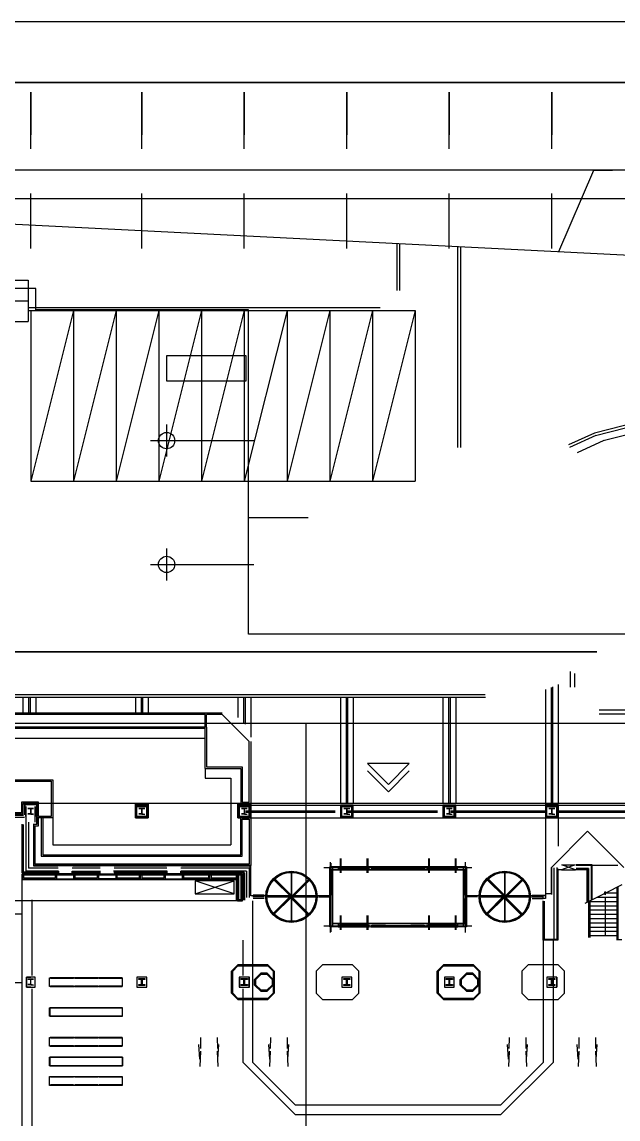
# Model space of a CAD drawing. Header units: millimetres. Extents: x -159023 to 210250, y 0 to 148500.
# Drawn here: x 96931 to 138800, y 71373 to 148500 of the extents above; entities that cross this region are included whole.
import ezdxf

# ---------------------------------------------------------------- set-up
doc = ezdxf.new("R2010")
doc.units = ezdxf.units.MM
doc.layers.add('CONTROL_SIMPLIFIED', color=7, linetype='Continuous')

msp = doc.modelspace()

# ---------------------------------------------------------------- linework, layer by layer
at = {"layer": 'CONTROL_SIMPLIFIED'}
for p, q in [((180725, 138073, 0), (20375, 138073, 0)), ((134648, 132360, 0), (137100, 138080, 0)), ((137100, 138080, 0), (138412, 138080, 0)), ((97925, 136073, 0), (89375, 136073, 0)), ((105725, 136073, 0), (97175, 136073, 0)), ((97550, 132573, 0), (97550, 136448, 0)), ((97550, 132573, 0), (97550, 136448, 0)), ((112925, 136073, 0), (104975, 136073, 0)), ((105350, 132573, 0), (105350, 136448, 0)), ((105350, 132573, 0), (105350, 136448, 0)), ((120125, 136073, 0), (112175, 136073, 0)), ((112550, 132573, 0), (112550, 136448, 0)), ((112550, 132573, 0), (112550, 136448, 0)), ((127325, 136073, 0), (119375, 136073, 0)), ((119750, 132573, 0), (119750, 136448, 0)), ((119750, 132573, 0), (119750, 136448, 0)), ((134525, 136073, 0), (126575, 136073, 0)), ((126950, 132573, 0), (126950, 136448, 0)), ((126950, 132573, 0), (126950, 136448, 0)), ((141725, 136073, 0), (133775, 136073, 0)), ((134150, 132573, 0), (134150, 136448, 0)), ((134150, 132573, 0), (134150, 136448, 0)), ((123283, 129625, 0), (123283, 132933, 0)), ((123483, 129625, 0), (123483, 132923, 0)), ((127548, 128225, 0), (127548, 132718, 0)), ((127748, 128225, 0), (127748, 132708, 0)), ((71523, 130348, 0), (97373, 130348, 0)), ((97373, 130348, 0), (97373, 127448, 0)), ((71523, 128898, 0), (97373, 128898, 0)), ((97373, 128425, 0), (120134, 128425, 0)), ((97373, 128425, 0), (122083, 128425, 0)), ((97373, 128225, 0), (122083, 128225, 0)), ((97548, 128225, 0), (97548, 116225, 0)), ((97548, 128225, 0), (100548, 128225, 0)), ((100548, 128225, 0), (97548, 116225, 0)), ((100548, 128225, 0), (100548, 116225, 0)), ((100548, 128225, 0), (103548, 128225, 0)), ((103548, 128225, 0), (100548, 116225, 0)), ((100548, 128225, 0), (100548, 116225, 0)), ((103548, 128225, 0), (103548, 116225, 0)), ((103548, 128225, 0), (106548, 128225, 0)), ((106548, 128225, 0), (103548, 116225, 0)), ((103548, 128225, 0), (103548, 116225, 0)), ((106548, 128225, 0), (106548, 116225, 0)), ((106548, 128225, 0), (106548, 116225, 0)), ((106548, 128225, 0), (109548, 128225, 0)), ((109548, 128225, 0), (106548, 116225, 0)), ((109548, 128225, 0), (109548, 116225, 0)), ((109548, 128225, 0), (112548, 128225, 0)), ((112548, 128225, 0), (109548, 116225, 0)), ((109548, 128225, 0), (109548, 116225, 0)), ((112548, 128225, 0), (112548, 116225, 0)), ((112548, 128225, 0), (115548, 128225, 0)), ((115548, 128225, 0), (112548, 116225, 0)), ((112548, 128225, 0), (112548, 116225, 0)), ((115548, 128225, 0), (115548, 116225, 0)), ((115548, 128225, 0), (115548, 116225, 0)), ((115548, 128225, 0), (118548, 128225, 0)), ((118548, 128225, 0), (115548, 116225, 0)), ((118548, 128225, 0), (118548, 116225, 0)), ((118548, 128225, 0), (121548, 128225, 0)), ((121548, 128225, 0), (118548, 116225, 0)), ((118548, 128225, 0), (118548, 116225, 0)), ((121548, 128225, 0), (121548, 116225, 0)), ((121548, 128225, 0), (121548, 116225, 0)), ((121548, 128225, 0), (124548, 128225, 0)), ((124548, 128225, 0), (121548, 116225, 0)), ((124548, 128225, 0), (124548, 116225, 0)), ((127548, 118576, 0), (127548, 128225, 0)), ((127748, 118576, 0), (127748, 128425, 0)), ((71523, 127448, 0), (97373, 127448, 0)), ((107093, 120191, 0), (107093, 117939, 0)), ((105967, 119065, 0), (113213, 119065, 0)), ((97548, 116225, 0), (100548, 116225, 0)), ((100548, 116225, 0), (103548, 116225, 0)), ((103548, 116225, 0), (106548, 116225, 0)), ((106548, 116225, 0), (109548, 116225, 0)), ((109548, 116225, 0), (112548, 116225, 0)), ((112548, 116225, 0), (115548, 116225, 0)), ((115548, 116225, 0), (118548, 116225, 0)), ((118548, 116225, 0), (121548, 116225, 0)), ((121548, 116225, 0), (124548, 116225, 0)), ((112859, 113670, 0), (117030, 113670, 0)), ((107093, 111488, 0), (107093, 109236, 0)), ((105967, 110362, 0), (113213, 110362, 0)), ((75080, 104225, 0), (137307, 104225, 0)), ((137307, 104225, 0), (75080, 104225, 0)), ((135463, 101728, 0), (135463, 102826, 0)), ((135763, 101728, 0), (135763, 102702, 0)), ((134600, 101916, 0), (134600, 93548, 0)), ((81460, 101225, 0), (129466, 101225, 0)), ((133700, 101566, 0), (133700, 93548, 0)), ((134100, 101710, 0), (134100, 93548, 0)), ((134200, 101749, 0), (134200, 93548, 0)), ((81439, 101026, 0), (129487, 101026, 0)), ((97000, 101026, 0), (97000, 99924, 0)), ((97400, 101026, 0), (97400, 99924, 0)), ((97500, 101026, 0), (97500, 99924, 0)), ((97900, 101026, 0), (97900, 99924, 0)), ((104900, 101026, 0), (104900, 99924, 0)), ((105300, 101026, 0), (105300, 99924, 0)), ((105400, 101026, 0), (105400, 99924, 0)), ((105800, 101026, 0), (105800, 99924, 0)), ((112100, 101026, 0), (112100, 99595, 0)), ((112500, 101026, 0), (112500, 99247, 0)), ((112600, 101026, 0), (112600, 99124, 0)), ((113000, 101026, 0), (113000, 98226, 0)), ((119300, 101026, 0), (119300, 93548, 0)), ((119700, 101026, 0), (119700, 93548, 0)), ((119800, 101026, 0), (119800, 93548, 0)), ((120200, 101026, 0), (120200, 93548, 0)), ((126500, 101026, 0), (126500, 93548, 0)), ((126900, 101026, 0), (126900, 93548, 0)), ((127000, 101026, 0), (127000, 93548, 0)), ((127400, 101026, 0), (127400, 93548, 0)), ((79840, 99924, 0), (109800, 99924, 0)), ((109800, 99924, 0), (111000, 99924, 0)), ((109800, 96026, 0), (109800, 99924, 0)), ((143303, 100128, 0), (137463, 100128, 0)), ((143603, 99828, 0), (137463, 99828, 0)), ((113000, 97924, 0), (113000, 89198, 0)), ((124137, 96367, 0), (121196, 96367, 0)), ((122667, 94896, 0), (121196, 96367, 0)), ((122667, 94373, 0), (121196, 95844, 0)), ((124137, 96367, 0), (122667, 94896, 0)), ((124137, 95844, 0), (122667, 94373, 0)), ((97000, 92828, 0), (97000, 93548, 0)), ((98000, 93548, 0), (97000, 93548, 0)), ((97970, 93518, 0), (97030, 93518, 0)), ((98000, 93500, 0), (97100, 93500, 0)), ((97100, 93500, 0), (97100, 92750, 0)), ((97130, 93470, 0), (97130, 92750, 0)), ((97970, 93470, 0), (97130, 93470, 0)), ((97200, 93350, 0), (97200, 88800, 0)), ((97200, 92648, 0), (97200, 93348, 0)), ((163923, 93548, 0), (97623, 93548, 0)), ((97850, 92250, 0), (97850, 93350, 0)), ((97900, 92648, 0), (97900, 93348, 0)), ((97970, 92578, 0), (97970, 93518, 0)), ((97970, 92130, 0), (97970, 93470, 0)), ((98000, 92548, 0), (98000, 93548, 0)), ((98000, 92100, 0), (98000, 93500, 0)), ((105000, 93350, 0), (105700, 93350, 0)), ((105000, 92650, 0), (105000, 93350, 0)), ((105000, 92648, 0), (105000, 93348, 0)), ((105700, 92650, 0), (105700, 93350, 0)), ((105700, 92648, 0), (105700, 93348, 0)), ((112200, 93350, 0), (112900, 93350, 0)), ((112200, 92650, 0), (112200, 93350, 0)), ((112200, 92648, 0), (112200, 93348, 0)), ((112623, 93448, 0), (133700, 93448, 0)), ((112900, 92650, 0), (112900, 93350, 0)), ((112900, 92648, 0), (112900, 93348, 0)), ((119400, 93350, 0), (120100, 93350, 0)), ((119400, 92650, 0), (119400, 93350, 0)), ((119400, 92648, 0), (119400, 93348, 0)), ((120100, 92650, 0), (120100, 93350, 0)), ((120100, 92648, 0), (120100, 93348, 0)), ((126600, 93350, 0), (127300, 93350, 0)), ((126600, 92650, 0), (126600, 93350, 0)), ((126600, 92648, 0), (126600, 93348, 0)), ((127300, 92650, 0), (127300, 93350, 0)), ((127300, 92648, 0), (127300, 93348, 0)), ((133800, 93350, 0), (134500, 93350, 0)), ((133800, 92650, 0), (133800, 93350, 0)), ((133800, 93350, 0), (134500, 93350, 0)), ((133800, 92650, 0), (133800, 93350, 0)), ((133800, 92648, 0), (133800, 93348, 0)), ((134500, 92650, 0), (134500, 93350, 0)), ((134500, 92650, 0), (134500, 93350, 0)), ((134500, 92648, 0), (134500, 93348, 0)), ((134600, 93450, 0), (134600, 90567, 0)), ((134600, 93448, 0), (140900, 93448, 0)), ((93000, 92750, 0), (97040, 92750, 0)), ((93000, 92726, 0), (97040, 92726, 0)), ((93000, 92600, 0), (97099, 92600, 0)), ((105700, 92650, 0), (105000, 92650, 0)), ((112900, 92650, 0), (112200, 92650, 0)), ((112623, 93048, 0), (118923, 93048, 0)), ((112623, 92948, 0), (118923, 92948, 0)), ((120100, 92650, 0), (119400, 92650, 0)), ((119823, 93048, 0), (126123, 93048, 0)), ((119823, 92948, 0), (126123, 92948, 0)), ((127300, 92650, 0), (126600, 92650, 0)), ((127023, 93048, 0), (133700, 93048, 0)), ((127023, 92948, 0), (133700, 92948, 0)), ((134500, 92650, 0), (133800, 92650, 0)), ((134500, 92650, 0), (133800, 92650, 0)), ((134600, 93048, 0), (140900, 93048, 0)), ((134600, 92948, 0), (140900, 92948, 0)), ((96950, 88680, 0), (96950, 92095, 0)), ((97400, 92250, 0), (97400, 89000, 0)), ((97740, 92130, 0), (97740, 89170, 0)), ((97770, 92100, 0), (97770, 89200, 0)), ((112623, 92548, 0), (140523, 92548, 0)), ((133700, 92548, 0), (133700, 87198, 0)), ((134600, 92548, 0), (134600, 90564, 0)), ((119286, 89682, 0), (119288, 88681, 0)), ((119303, 89615, 0), (119303, 88746, 0)), ((119308, 88748, 0), (119308, 89614, 0)), ((119312, 88748, 0), (119312, 89614, 0)), ((119317, 88748, 0), (119317, 89614, 0)), ((119321, 89615, 0), (119321, 88746, 0)), ((119338, 89681, 0), (119338, 88681, 0)), ((119339, 89682, 0), (119339, 88680, 0)), ((121162, 89681, 0), (121161, 88680, 0)), ((121179, 89615, 0), (121179, 88746, 0)), ((121183, 88748, 0), (121183, 89614, 0)), ((121187, 88748, 0), (121187, 89614, 0)), ((121188, 88748, 0), (121188, 89614, 0)), ((121192, 88748, 0), (121192, 89614, 0)), ((121195, 89615, 0), (121195, 88746, 0)), ((121214, 89682, 0), (121214, 88680, 0)), ((125486, 89682, 0), (125486, 88680, 0)), ((125505, 89615, 0), (125505, 88746, 0)), ((125508, 88748, 0), (125508, 89614, 0)), ((125512, 88748, 0), (125512, 89614, 0)), ((125517, 88748, 0), (125517, 89614, 0)), ((125521, 89615, 0), (125521, 88746, 0)), ((125539, 89682, 0), (125539, 88680, 0)), ((127361, 89682, 0), (127361, 88680, 0)), ((127362, 89681, 0), (127362, 88681, 0)), ((127379, 89615, 0), (127379, 88746, 0)), ((127383, 88748, 0), (127383, 89614, 0)), ((127388, 88748, 0), (127388, 89614, 0)), ((127392, 88748, 0), (127392, 89614, 0)), ((127397, 89615, 0), (127397, 88746, 0)), ((127412, 89681, 0), (127414, 88680, 0)), ((99498, 88801, 0), (97200, 88800, 0)), ((99484, 89000, 0), (97400, 89000, 0)), ((97740, 89170, 0), (99454, 89170, 0)), ((97770, 89200, 0), (113000, 89200, 0)), ((102433, 89000, 0), (100467, 89000, 0)), ((100497, 89170, 0), (102433, 89170, 0)), ((107127, 88801, 0), (103371, 88800, 0)), ((103416, 89170, 0), (107083, 89170, 0)), ((107113, 89000, 0), (103416, 89000, 0)), ((112700, 88800, 0), (108082, 88801, 0)), ((112900, 89000, 0), (108096, 89000, 0)), ((108126, 89170, 0), (112970, 89170, 0)), ((112491, 88746, 0), (112491, 86756, 0)), ((112700, 88800, 0), (112700, 86940, 0)), ((112900, 89000, 0), (112900, 86940, 0)), ((112970, 87060, 0), (112970, 89170, 0)), ((113000, 87060, 0), (113000, 89200, 0)), ((115858, 85229, 0), (115858, 88767, 0)), ((118139, 89050, 0), (128532, 89050, 0)), ((128155, 88888, 0), (118545, 88888, 0)), ((118610, 84497, 0), (118610, 89421, 0)), ((118644, 88894, 0), (118644, 87120, 0)), ((118650, 84545, 0), (118650, 89369, 0)), ((118656, 88894, 0), (118656, 87120, 0)), ((118755, 89108, 0), (118755, 84888, 0)), ((119155, 89108, 0), (121345, 89108, 0)), ((119155, 88955, 0), (121345, 88955, 0)), ((120244, 89002, 0), (119242, 89002, 0)), ((120244, 89055, 0), (119243, 89054, 0)), ((120242, 89004, 0), (119243, 89004, 0)), ((120177, 89037, 0), (119308, 89037, 0)), ((120177, 89021, 0), (119308, 89021, 0)), ((120176, 89033, 0), (119309, 89033, 0)), ((120176, 89028, 0), (119309, 89028, 0)), ((120176, 89024, 0), (119309, 89024, 0)), ((121259, 89055, 0), (120257, 89055, 0)), ((121259, 89002, 0), (120257, 89002, 0)), ((121257, 89004, 0), (120258, 89004, 0)), ((121192, 89037, 0), (120323, 89038, 0)), ((121192, 89021, 0), (120323, 89021, 0)), ((121191, 89033, 0), (120324, 89033, 0)), ((121191, 89028, 0), (120324, 89028, 0)), ((121191, 89024, 0), (120324, 89024, 0)), ((121453, 89091, 0), (122416, 89091, 0)), ((121453, 89087, 0), (122416, 89087, 0)), ((121453, 89083, 0), (122416, 89083, 0)), ((121455, 89107, 0), (125245, 89107, 0)), ((121455, 89067, 0), (125245, 89067, 0)), ((121455, 89015, 0), (125245, 89015, 0)), ((121455, 88889, 0), (125245, 88889, 0)), ((123348, 89021, 0), (122410, 89021, 0)), ((123348, 89061, 0), (122411, 89061, 0)), ((124245, 89087, 0), (122455, 89087, 0)), ((122455, 89034, 0), (123303, 89034, 0)), ((122459, 89045, 0), (123300, 89045, 0)), ((122459, 89041, 0), (123300, 89041, 0)), ((122459, 89037, 0), (123300, 89037, 0)), ((123352, 89061, 0), (124273, 89061, 0)), ((124290, 89021, 0), (123352, 89021, 0)), ((124245, 89034, 0), (123397, 89034, 0)), ((124242, 89045, 0), (123401, 89045, 0)), ((124242, 89041, 0), (123401, 89041, 0)), ((124242, 89037, 0), (123401, 89037, 0)), ((125248, 89091, 0), (124284, 89091, 0)), ((125248, 89087, 0), (124284, 89087, 0)), ((125248, 89083, 0), (124284, 89083, 0)), ((125355, 89108, 0), (127545, 89108, 0)), ((125355, 88955, 0), (127545, 88955, 0)), ((126444, 89055, 0), (125442, 89055, 0)), ((126444, 89002, 0), (125442, 89002, 0)), ((126442, 89004, 0), (125443, 89004, 0)), ((126377, 89037, 0), (125508, 89037, 0)), ((126377, 89021, 0), (125508, 89021, 0)), ((126376, 89033, 0), (125509, 89033, 0)), ((126376, 89028, 0), (125509, 89028, 0)), ((126376, 89024, 0), (125509, 89024, 0)), ((127459, 89055, 0), (126457, 89055, 0)), ((127459, 89002, 0), (126457, 89002, 0)), ((127457, 89004, 0), (126458, 89004, 0)), ((127392, 89037, 0), (126523, 89038, 0)), ((127392, 89021, 0), (126523, 89021, 0)), ((127391, 89033, 0), (126524, 89033, 0)), ((127391, 89029, 0), (126524, 89029, 0)), ((127391, 89024, 0), (126524, 89024, 0)), ((128044, 88894, 0), (128044, 87112, 0)), ((128056, 88894, 0), (128056, 87112, 0)), ((128090, 84497, 0), (128090, 89421, 0)), ((128155, 89108, 0), (128155, 84888, 0)), ((130841, 85229, 0), (130841, 88767, 0)), ((134100, 89050, 0), (134100, 87200, 0)), ((134130, 89050, 0), (134130, 87170, 0)), ((134300, 89045, 0), (134300, 84050, 0)), ((134300, 89045, 0), (134300, 87400, 0)), ((134500, 89050, 0), (134500, 84050, 0)), ((134500, 89045, 0), (134500, 84050, 0)), ((136975, 89245, 0), (135850, 89245, 0)), ((138795, 89195, 0), (135850, 89195, 0)), ((136725, 88995, 0), (135850, 88995, 0)), ((136725, 88995, 0), (136725, 84250, 0)), ((136925, 86759, 0), (136925, 89195, 0)), ((136975, 86784, 0), (136975, 89245, 0)), ((96950, 88650, 0), (99346, 88650, 0)), ((100576, 88650, 0), (102294, 88650, 0)), ((103524, 88650, 0), (106974, 88650, 0)), ((108204, 88650, 0), (112390, 88650, 0)), ((111838, 87217, 0), (109100, 88129, 0)), ((109100, 87217, 0), (111838, 88129, 0)), ((112460, 88610, 0), (112460, 86755, 0)), ((114560, 88296, 0), (117157, 85700, 0)), ((115810, 87023, 0), (114656, 88177, 0)), ((114679, 88200, 0), (115833, 87047, 0)), ((115843, 87005, 0), (114681, 88167, 0)), ((115851, 87013, 0), (114689, 88176, 0)), ((115845, 87119, 0), (114722, 88243, 0)), ((117157, 88296, 0), (114772, 85912, 0)), ((114907, 86057, 0), (117028, 88176, 0)), ((116793, 86057, 0), (114908, 87943, 0)), ((115874, 87005, 0), (117036, 88167, 0)), ((115884, 87047, 0), (117038, 88200, 0)), ((117061, 88177, 0), (115907, 87023, 0)), ((115980, 87011, 0), (117103, 88135, 0)), ((129542, 88296, 0), (132139, 85700, 0)), ((130792, 87023, 0), (129638, 88177, 0)), ((129662, 88200, 0), (130815, 87047, 0)), ((130825, 87005, 0), (129663, 88167, 0)), ((130834, 87013, 0), (129671, 88176, 0)), ((130828, 87119, 0), (129704, 88243, 0)), ((132139, 88296, 0), (129755, 85912, 0)), ((131793, 86057, 0), (129907, 87943, 0)), ((129907, 86057, 0), (131792, 87943, 0)), ((130848, 87013, 0), (132010, 88176, 0)), ((130856, 87005, 0), (132018, 88167, 0)), ((130866, 87047, 0), (132020, 88200, 0)), ((132043, 88177, 0), (130889, 87023, 0)), ((130962, 87011, 0), (132086, 88135, 0)), ((115850, 87501, 0), (115850, 86499, 0)), ((130850, 87501, 0), (130850, 86499, 0)), ((134300, 87400, 0), (134300, 84050, 0)), ((138800, 87250, 0), (137935, 87250, 0)), ((138730, 83950, 0), (138730, 87678, 0)), ((113952, 87004, 0), (113156, 87004, 0)), ((113952, 86992, 0), (113156, 86992, 0)), ((113940, 87118, 0), (113170, 87118, 0)), ((113940, 86878, 0), (113170, 86878, 0)), ((114043, 86998, 0), (117675, 86998, 0)), ((115737, 86985, 0), (114614, 85861, 0)), ((114656, 85819, 0), (115810, 86973, 0)), ((115833, 86949, 0), (114679, 85795, 0)), ((115843, 86991, 0), (114681, 85829, 0)), ((115851, 86982, 0), (114689, 85820, 0)), ((115866, 86982, 0), (117028, 85820, 0)), ((115872, 86877, 0), (116995, 85753, 0)), ((115874, 86991, 0), (117036, 85829, 0)), ((117038, 85795, 0), (115884, 86949, 0)), ((115907, 86973, 0), (117061, 85819, 0)), ((117765, 87004, 0), (118559, 87004, 0)), ((117765, 86992, 0), (118559, 86992, 0)), ((118644, 85111, 0), (118644, 86884, 0)), ((118656, 85111, 0), (118656, 86884, 0)), ((128044, 85102, 0), (128044, 86884, 0)), ((128056, 85102, 0), (128056, 86884, 0)), ((128935, 87004, 0), (128141, 87004, 0)), ((128935, 86992, 0), (128141, 86992, 0)), ((129025, 86998, 0), (132657, 86998, 0)), ((130719, 86985, 0), (129596, 85861, 0)), ((129638, 85819, 0), (130792, 86973, 0)), ((130815, 86949, 0), (129662, 85795, 0)), ((130825, 86991, 0), (129663, 85829, 0)), ((130834, 86982, 0), (129671, 85820, 0)), ((130848, 86982, 0), (132010, 85820, 0)), ((130854, 86877, 0), (131977, 85753, 0)), ((130856, 86991, 0), (132018, 85829, 0)), ((132020, 85795, 0), (130866, 86949, 0)), ((130889, 86973, 0), (132043, 85819, 0)), ((132747, 87004, 0), (133543, 87004, 0)), ((132747, 86992, 0), (133543, 86992, 0)), ((132760, 86878, 0), (133530, 86878, 0)), ((132761, 87118, 0), (133530, 87118, 0)), ((133550, 83950, 0), (133550, 86695, 0)), ((136750, 84147, 0), (136750, 86670, 0)), ((136850, 84147, 0), (136850, 86721, 0)), ((138800, 86650, 0), (136850, 86650, 0)), ((138800, 86950, 0), (137300, 86950, 0)), ((137895, 86950, 0), (137895, 84250, 0)), ((119286, 85682, 0), (119286, 84680, 0)), ((119305, 85615, 0), (119305, 84746, 0)), ((119308, 84748, 0), (119308, 85614, 0)), ((119312, 84748, 0), (119312, 85614, 0)), ((119317, 84748, 0), (119317, 85614, 0)), ((119321, 85615, 0), (119321, 84746, 0)), ((119338, 85681, 0), (119338, 84681, 0)), ((119339, 85682, 0), (119339, 84680, 0)), ((121161, 85682, 0), (121161, 84680, 0)), ((121179, 85615, 0), (121179, 84746, 0)), ((121183, 84748, 0), (121183, 85614, 0)), ((121187, 84748, 0), (121187, 85614, 0)), ((121188, 84748, 0), (121188, 85614, 0)), ((121192, 84748, 0), (121192, 85614, 0)), ((121195, 85615, 0), (121195, 84746, 0)), ((121214, 85682, 0), (121214, 84680, 0)), ((125486, 85682, 0), (125486, 84680, 0)), ((125505, 85615, 0), (125505, 84746, 0)), ((125508, 84748, 0), (125508, 85614, 0)), ((125513, 84748, 0), (125513, 85614, 0)), ((125517, 84748, 0), (125517, 85614, 0)), ((125521, 85615, 0), (125521, 84746, 0)), ((125539, 85682, 0), (125539, 84680, 0)), ((127361, 85682, 0), (127361, 84680, 0)), ((127362, 85681, 0), (127362, 84681, 0)), ((127379, 85615, 0), (127379, 84746, 0)), ((127383, 84748, 0), (127383, 85614, 0)), ((127387, 84748, 0), (127387, 85614, 0)), ((127392, 84748, 0), (127392, 85614, 0)), ((127395, 85615, 0), (127395, 84746, 0)), ((127414, 85682, 0), (127414, 84680, 0)), ((138800, 86350, 0), (136850, 86350, 0)), ((138800, 86050, 0), (136850, 86050, 0)), ((138800, 85750, 0), (136850, 85750, 0)), ((118139, 84950, 0), (128532, 84950, 0)), ((119155, 85108, 0), (121345, 85108, 0)), ((119155, 84955, 0), (121345, 84955, 0)), ((120244, 85055, 0), (119242, 85055, 0)), ((120244, 85002, 0), (119242, 85002, 0)), ((120242, 85054, 0), (119243, 85054, 0)), ((120242, 85004, 0), (119243, 85004, 0)), ((120177, 85038, 0), (119308, 85037, 0)), ((120177, 85019, 0), (119308, 85021, 0)), ((120176, 85033, 0), (119309, 85033, 0)), ((120176, 85028, 0), (119309, 85028, 0)), ((120176, 85024, 0), (119309, 85024, 0)), ((121259, 85055, 0), (120257, 85055, 0)), ((121259, 85002, 0), (120257, 85002, 0)), ((121257, 85054, 0), (120258, 85054, 0)), ((121257, 85004, 0), (120258, 85004, 0)), ((121192, 85037, 0), (120323, 85037, 0)), ((121192, 85021, 0), (120323, 85019, 0)), ((121191, 85033, 0), (120324, 85033, 0)), ((121191, 85028, 0), (120324, 85028, 0)), ((121191, 85024, 0), (120324, 85024, 0)), ((125349, 85108, 0), (121410, 85108, 0)), ((121410, 84888, 0), (125349, 84888, 0)), ((121453, 84913, 0), (122416, 84913, 0)), ((121453, 84909, 0), (122416, 84909, 0)), ((121453, 84905, 0), (122416, 84905, 0)), ((121455, 84981, 0), (125245, 84981, 0)), ((121455, 84929, 0), (125245, 84929, 0)), ((122410, 84928, 0), (121455, 84928, 0)), ((122410, 84890, 0), (121455, 84890, 0)), ((122455, 84975, 0), (121517, 84975, 0)), ((121517, 84935, 0), (122455, 84935, 0)), ((121562, 84962, 0), (122410, 84962, 0)), ((121562, 84948, 0), (122410, 84948, 0)), ((121566, 84959, 0), (122407, 84959, 0)), ((121566, 84955, 0), (122407, 84955, 0)), ((124245, 84909, 0), (122455, 84909, 0)), ((125183, 84975, 0), (124245, 84975, 0)), ((124245, 84935, 0), (125183, 84935, 0)), ((125248, 84913, 0), (124284, 84913, 0)), ((125248, 84909, 0), (124284, 84909, 0)), ((125248, 84905, 0), (124284, 84905, 0)), ((125138, 84962, 0), (124290, 84962, 0)), ((125138, 84948, 0), (124290, 84948, 0)), ((124290, 84928, 0), (125245, 84928, 0)), ((124290, 84890, 0), (125245, 84890, 0)), ((125135, 84959, 0), (124294, 84959, 0)), ((125135, 84955, 0), (124294, 84955, 0)), ((125355, 85108, 0), (127545, 85108, 0)), ((125355, 84955, 0), (127545, 84955, 0)), ((126444, 85055, 0), (125442, 85055, 0)), ((126444, 85002, 0), (125442, 85002, 0)), ((126442, 85054, 0), (125443, 85054, 0)), ((126442, 85004, 0), (125443, 85004, 0)), ((126377, 85037, 0), (125508, 85037, 0)), ((126377, 85021, 0), (125508, 85021, 0)), ((126376, 85033, 0), (125509, 85033, 0)), ((126376, 85029, 0), (125509, 85029, 0)), ((126376, 85024, 0), (125509, 85024, 0)), ((127459, 85055, 0), (126457, 85055, 0)), ((127459, 85002, 0), (126457, 85002, 0)), ((127457, 85054, 0), (126458, 85054, 0)), ((127457, 85004, 0), (126458, 85004, 0)), ((127392, 85038, 0), (126523, 85037, 0)), ((127392, 85019, 0), (126523, 85019, 0)), ((127391, 85033, 0), (126524, 85033, 0)), ((127391, 85029, 0), (126524, 85029, 0)), ((127391, 85024, 0), (126524, 85024, 0)), ((138800, 85450, 0), (136850, 85450, 0)), ((138800, 85150, 0), (136850, 85150, 0)), ((138800, 84850, 0), (136850, 84850, 0)), ((138800, 84550, 0), (136850, 84550, 0)), ((138800, 84250, 0), (136850, 84250, 0)), ((100580, 81300, 0), (98920, 81300, 0)), ((100560, 81280, 0), (98940, 81280, 0)), ((98940, 81280, 0), (100560, 81280, 0)), ((102280, 81300, 0), (100620, 81300, 0)), ((102260, 81280, 0), (100640, 81280, 0)), ((100640, 81280, 0), (102260, 81280, 0)), ((103980, 81300, 0), (102320, 81300, 0)), ((103960, 81280, 0), (102340, 81280, 0)), ((102340, 81280, 0), (103960, 81280, 0)), ((134500, 81350, 0), (133800, 81350, 0)), ((133800, 81350, 0), (133800, 80650, 0)), ((134500, 81350, 0), (134500, 80650, 0)), ((98920, 80700, 0), (100580, 80700, 0)), ((98940, 80720, 0), (100560, 80720, 0)), ((100560, 80720, 0), (98940, 80720, 0)), ((100620, 80700, 0), (102280, 80700, 0)), ((100640, 80720, 0), (102260, 80720, 0)), ((102260, 80720, 0), (100640, 80720, 0)), ((102320, 80700, 0), (103980, 80700, 0)), ((102340, 80720, 0), (103960, 80720, 0)), ((103960, 80720, 0), (102340, 80720, 0)), ((133800, 80650, 0), (134500, 80650, 0)), ((98875, 79200, 0), (104000, 79200, 0)), ((100580, 77100, 0), (98920, 77100, 0)), ((98920, 76500, 0), (100580, 76500, 0)), ((100560, 77080, 0), (98940, 77080, 0)), ((98940, 77080, 0), (100560, 77080, 0)), ((98940, 76520, 0), (100560, 76520, 0)), ((100560, 76520, 0), (98940, 76520, 0)), ((102280, 77100, 0), (100620, 77100, 0)), ((100620, 76500, 0), (102280, 76500, 0)), ((102260, 77080, 0), (100640, 77080, 0)), ((100640, 77080, 0), (102260, 77080, 0)), ((100640, 76520, 0), (102260, 76520, 0)), ((102260, 76520, 0), (100640, 76520, 0)), ((103980, 77100, 0), (102320, 77100, 0)), ((102320, 76500, 0), (103980, 76500, 0)), ((103960, 77080, 0), (102340, 77080, 0)), ((102340, 77080, 0), (103960, 77080, 0)), ((102340, 76520, 0), (103960, 76520, 0)), ((103960, 76520, 0), (102340, 76520, 0)), ((109432, 75589, 0), (109362, 76617, 0)), ((109479, 77098, 0), (109470, 76332, 0)), ((110649, 77098, 0), (110657, 76332, 0)), ((110695, 75589, 0), (110766, 76617, 0)), ((114332, 75589, 0), (114262, 76617, 0)), ((114379, 77098, 0), (114370, 76332, 0)), ((115549, 77098, 0), (115557, 76332, 0)), ((115595, 75589, 0), (115666, 76617, 0)), ((131100, 75589, 0), (131030, 76617, 0)), ((131147, 77098, 0), (131138, 76332, 0)), ((132317, 77098, 0), (132325, 76332, 0)), ((132363, 75589, 0), (132433, 76617, 0)), ((136001, 75589, 0), (135931, 76617, 0)), ((136048, 77098, 0), (136039, 76332, 0)), ((137218, 77098, 0), (137226, 76332, 0)), ((137264, 75589, 0), (137335, 76617, 0)), ((109474, 76145, 0), (109427, 75072, 0)), ((110653, 76145, 0), (110700, 75072, 0)), ((114374, 76145, 0), (114327, 75072, 0)), ((115553, 76145, 0), (115600, 75072, 0)), ((131142, 76145, 0), (131095, 75072, 0)), ((132321, 76145, 0), (132368, 75072, 0)), ((136044, 76145, 0), (135997, 75072, 0)), ((137222, 76145, 0), (137269, 75072, 0)), ((100580, 74350, 0), (98920, 74350, 0)), ((100560, 74330, 0), (98940, 74330, 0)), ((98940, 74330, 0), (100560, 74330, 0)), ((102280, 74350, 0), (100620, 74350, 0)), ((102260, 74330, 0), (100640, 74330, 0)), ((100640, 74330, 0), (102260, 74330, 0)), ((103980, 74350, 0), (102320, 74350, 0)), ((103960, 74330, 0), (102340, 74330, 0)), ((102340, 74330, 0), (103960, 74330, 0)), ((98920, 73750, 0), (100580, 73750, 0)), ((98940, 73770, 0), (100560, 73770, 0)), ((100560, 73770, 0), (98940, 73770, 0)), ((100620, 73750, 0), (102280, 73750, 0)), ((100640, 73770, 0), (102260, 73770, 0)), ((102260, 73770, 0), (100640, 73770, 0)), ((102320, 73750, 0), (103980, 73750, 0)), ((102340, 73770, 0), (103960, 73770, 0)), ((103960, 73770, 0), (102340, 73770, 0))]:
    msp.add_line(p, q, dxfattribs=at)
for points in [[(0, 0), (210250, 0), (210250, 148500), (0, 148500)], [(7750, 144250), (177709, 144250), (177709, 4250), (7750, 4250)], [(7750, 4250), (182750, 4250), (182750, 144250), (7750, 144250)], [(107078, 123270), (112684, 123270), (112684, 125030), (107078, 125030)], [(18912, 29889), (116904, 29889), (116904, 99183), (18912, 99183)], [(72331, 29889), (170323, 29889), (170323, 99183), (72331, 99183)], [(104900, 92548), (105800, 92548), (105800, 93548), (104900, 93548)], [(104900, 92550), (105800, 92550), (105800, 93450), (104900, 93450)], [(105801, 92548), (104901, 92548), (104901, 93548), (105801, 93548)], [(104930, 92578), (105770, 92578), (105770, 93518), (104930, 93518)], [(104930, 92580), (105770, 92580), (105770, 93420), (104930, 93420)], [(112100, 92548), (113000, 92548), (113000, 93548), (112100, 93548)], [(112100, 92550), (113000, 92550), (113000, 93450), (112100, 93450)], [(113001, 92548), (112101, 92548), (112101, 93548), (113001, 93548)], [(112130, 92578), (112970, 92578), (112970, 93518), (112130, 93518)], [(112130, 92580), (112970, 92580), (112970, 93420), (112130, 93420)], [(119300, 92550), (120200, 92550), (120200, 93450), (119300, 93450)], [(119300, 92548), (120200, 92548), (120200, 93448), (119300, 93448)], [(119330, 92580), (120170, 92580), (120170, 93420), (119330, 93420)], [(119330, 92578), (120170, 92578), (120170, 93418), (119330, 93418)], [(126500, 92550), (127400, 92550), (127400, 93450), (126500, 93450)], [(126500, 92548), (127400, 92548), (127400, 93448), (126500, 93448)], [(126530, 92580), (127370, 92580), (127370, 93420), (126530, 93420)], [(126530, 92578), (127370, 92578), (127370, 93418), (126530, 93418)], [(133700, 92548), (134600, 92548), (134600, 93548), (133700, 93548)], [(133730, 92578), (134570, 92578), (134570, 93518), (133730, 93518)], [(133730, 92580), (134570, 92580), (134570, 93420), (133730, 93420)], [(97347, 92819), (97752, 92791), (97559, 92819), (97559, 93177), (97752, 93205), (97347, 93205), (97541, 93177), (97541, 92819)], [(97350, 92821), (97750, 92800), (97556, 92821), (97556, 93179), (97750, 93200), (97350, 93200), (97544, 93179), (97544, 92821)], [(105147, 92821), (105552, 92793), (105359, 92821), (105359, 93179), (105552, 93207), (105147, 93207), (105341, 93179), (105341, 92821)], [(105147, 92819), (105552, 92791), (105359, 92819), (105359, 93177), (105552, 93205), (105147, 93205), (105341, 93177), (105341, 92819)], [(112347, 92821), (112752, 92793), (112559, 92821), (112559, 93179), (112752, 93207), (112347, 93207), (112541, 93179), (112541, 92821)], [(112347, 92819), (112752, 92791), (112559, 92819), (112559, 93177), (112752, 93205), (112347, 93205), (112541, 93177), (112541, 92819)], [(119547, 92821), (119952, 92793), (119759, 92821), (119759, 93179), (119952, 93207), (119547, 93207), (119741, 93179), (119741, 92821)], [(119547, 92819), (119952, 92791), (119759, 92819), (119759, 93177), (119952, 93205), (119547, 93205), (119741, 93177), (119741, 92819)], [(126747, 92821), (127152, 92793), (126959, 92821), (126959, 93179), (127152, 93207), (126747, 93207), (126941, 93179), (126941, 92821)], [(126747, 92819), (127152, 92791), (126959, 92819), (126959, 93177), (127152, 93205), (126747, 93205), (126941, 93177), (126941, 92819)], [(133947, 92821), (134352, 92793), (134159, 92821), (134159, 93179), (134352, 93207), (133947, 93207), (134141, 93179), (134141, 92821)], [(133947, 92821), (134352, 92793), (134159, 92821), (134159, 93179), (134352, 93207), (133947, 93207), (134141, 93179), (134141, 92821)], [(133947, 92819), (134352, 92791), (134159, 92819), (134159, 93177), (134352, 93205), (133947, 93205), (134141, 93177), (134141, 92819)], [(118758, 88885), (127942, 88885), (127942, 85111), (118758, 85111)], [(134835, 88900), (135815, 88900), (134850, 89255), (135800, 89255)], [(96950, 88260), (99376, 88260), (99376, 88610), (96950, 88610)], [(97030, 88340), (99296, 88340), (99296, 88530), (97030, 88530)], [(100576, 88260), (102324, 88260), (102324, 88610), (100576, 88610)], [(100656, 88340), (102244, 88340), (102244, 88530), (100656, 88530)], [(102324, 88610), (103524, 88610), (103524, 88260), (102324, 88260)], [(103524, 88260), (105264, 88260), (105264, 88610), (103524, 88610)], [(103604, 88340), (105184, 88340), (105184, 88530), (103604, 88530)], [(105344, 88340), (106924, 88340), (106924, 88530), (105344, 88530)], [(108204, 88260), (110137, 88260), (110137, 88610), (108204, 88610)], [(108284, 88340), (110057, 88340), (110057, 88530), (108284, 88530)], [(109100, 87217), (111838, 87217), (111838, 88129), (109100, 88129)], [(110217, 88340), (111990, 88340), (111990, 88530), (110217, 88530)], [(112420, 86725), (112420, 88610), (112070, 88610), (112070, 86725)], [(112340, 86805), (112340, 88530), (112150, 88530), (112150, 86805)], [(133530, 87118), (133700, 87118), (133700, 86878), (133530, 86878)], [(114575, 81770), (114575, 80220), (114205, 79850), (112105, 79850), (111735, 80220), (111735, 81770), (112105, 82140), (114205, 82140)], [(129020, 81770), (129020, 80220), (128650, 79850), (126550, 79850), (126180, 80220), (126180, 81770), (126550, 82140), (128650, 82140)], [(97245, 80650), (97855, 80650), (97855, 81350), (97245, 81350)], [(97245, 80650), (97855, 80650), (97855, 81350), (97245, 81350)], [(97347, 80821), (97752, 80793), (97559, 80821), (97559, 81179), (97752, 81207), (97347, 81207), (97541, 81179), (97541, 80821)], [(98875, 81310), (103975, 81310), (103975, 80690), (98875, 80690)], [(104995, 80645), (105705, 80645), (105705, 81355), (104995, 81355)], [(104995, 80645), (105705, 80645), (105705, 81355), (104995, 81355)], [(105700, 80650), (105700, 81350), (105000, 81350), (105000, 80650)], [(105134, 80751), (105134, 80821), (105327, 80821), (105327, 81179), (105134, 81179), (105134, 81249), (105566, 81249), (105566, 81179), (105372, 81179), (105372, 80821), (105566, 80821), (105566, 80751)], [(112195, 80645), (112905, 80645), (112905, 81355), (112195, 81355)], [(112195, 80645), (112905, 80645), (112905, 81355), (112195, 81355)], [(112900, 80650), (112900, 81350), (112200, 81350), (112200, 80650)], [(112334, 80751), (112334, 80821), (112527, 80821), (112527, 81179), (112334, 81179), (112334, 81249), (112766, 81249), (112766, 81179), (112572, 81179), (112572, 80821), (112766, 80821), (112766, 80751)], [(114125, 80345), (113725, 80345), (113275, 80795), (113275, 81195), (113725, 81645), (114125, 81645), (114575, 81195), (114575, 80795)], [(114125, 80425), (113725, 80425), (113355, 80795), (113355, 81195), (113725, 81565), (114125, 81565), (114495, 81195), (114495, 80795)], [(120100, 80650), (120100, 81350), (119400, 81350), (119400, 80650)], [(119534, 80751), (119534, 80821), (119727, 80821), (119727, 81179), (119534, 81179), (119534, 81249), (119966, 81249), (119966, 81179), (119772, 81179), (119772, 80821), (119966, 80821), (119966, 80751)], [(127300, 80650), (127300, 81350), (126600, 81350), (126600, 80650)], [(126734, 80751), (126734, 80821), (126927, 80821), (126927, 81179), (126734, 81179), (126734, 81249), (127166, 81249), (127166, 81179), (126972, 81179), (126972, 80821), (127166, 80821), (127166, 80751)], [(128570, 80345), (128170, 80345), (127720, 80795), (127720, 81195), (128170, 81645), (128570, 81645), (129020, 81195), (129020, 80795)], [(128570, 80425), (128170, 80425), (127800, 80795), (127800, 81195), (128170, 81565), (128570, 81565), (128940, 81195), (128940, 80795)], [(133795, 80645), (134505, 80645), (134505, 81355), (133795, 81355)], [(133795, 80645), (134505, 80645), (134505, 81355), (133795, 81355)], [(133934, 80751), (133934, 80821), (134127, 80821), (134127, 81179), (133934, 81179), (133934, 81249), (134366, 81249), (134366, 81179), (134172, 81179), (134172, 80821), (134366, 80821), (134366, 80751)], [(104000, 79200), (98900, 79200), (98900, 78600), (104000, 78600)], [(98875, 77110), (103975, 77110), (103975, 76490), (98875, 76490)], [(98875, 75725), (103975, 75725), (103975, 75125), (98875, 75125)], [(104000, 75725), (98900, 75725), (98900, 75125), (104000, 75125)], [(98900, 75725), (104000, 75725), (104000, 75125), (98900, 75125)], [(98875, 74360), (103975, 74360), (103975, 73740), (98875, 73740)]]:
    msp.add_lwpolyline(points, close=True, dxfattribs=at)
for points in [[(97550, 139573), (97550, 143573), (97550, 140573)], [(105350, 139573), (105350, 143573), (105350, 140573)], [(112550, 139573), (112550, 143573), (112550, 140573)], [(119750, 139573), (119750, 143573), (119750, 140573)], [(126950, 139573), (126950, 143573), (126950, 140573)], [(134150, 139573), (134150, 143573), (134150, 140573)], [(177709, 34891), (174102, 31176), (166232, 24031), (161030, 20030), (158282, 18136), (15015, 18098), (11256, 21946), (14335, 138426), (177709, 130187)], [(177709, 113200), (145050, 113200), (145050, 105450), (112850, 105450), (112850, 128250), (97900, 128250), (97900, 129750), (71750, 129750), (71750, 128250), (53300, 128250), (53300, 130125), (48650, 130125), (48650, 128427), (31100, 128427), (31100, 131600), (20300, 131600), (20300, 105450), (17500, 105450), (17500, 32550), (40800, 32550), (40800, 30000), (170357, 30000), (177709, 37850)], [(154073, 123918), (137152, 119598)], [(154073, 123716), (137227, 119412)], [(154073, 123116), (137755, 119043)], [(137152, 119598), (135323, 118763)], [(137237, 119417), (135401, 118579)], [(137810, 119068), (135921, 118206)], [(109800, 99824), (93090, 99824)], [(112900, 93648), (112900, 97924), (111000, 99824), (109900, 99824)], [(109900, 98924), (109900, 99824)], [(109800, 98924), (93090, 98924)], [(109800, 98824), (93090, 98824)], [(109900, 98924), (109900, 96126), (112410, 96126)], [(109800, 98124), (93090, 98124)], [(109800, 96026), (112310, 96026)], [(109800, 96026), (109800, 95326), (111610, 95326)], [(112310, 96026), (112310, 93548), (113000, 93548)], [(112410, 96126), (112410, 93648), (112900, 93648)], [(165200, 93550), (97000, 93550), (97000, 92800), (92995, 92800), (92995, 94885), (86505, 94885), (86505, 92800), (82400, 92800), (82400, 93550), (20200, 93550), (20200, 71137)], [(112310, 92548), (113000, 92548), (113000, 89198), (97770, 89198), (97770, 92098), (98000, 92098), (98000, 93548), (97000, 93548), (97000, 92798), (95090, 92798), (95090, 95226), (99090, 95226), (99090, 92548), (98000, 92548)], [(95190, 95126), (98990, 95126)], [(98100, 92648), (98100, 93648), (96900, 93648), (96900, 92898), (95190, 92898), (95190, 95126)], [(98990, 95126), (98990, 92648), (98100, 92648)], [(111610, 95326), (111610, 90648)], [(139200, 89061), (136650, 91600), (134100, 89045), (134100, 87200), (133700, 87200), (133700, 87060), (128150, 87060), (128150, 89110), (118550, 89110), (118550, 87060), (113000, 87060), (113000, 89200), (97770, 89200), (97770, 92100), (98000, 92100), (98000, 93550), (97000, 93550), (97000, 92800), (92995, 92800)], [(134600, 93450), (133700, 93450), (133700, 92550), (134600, 92550)], [(82550, 92095), (82550, 69695), (96950, 69695), (96950, 88610)], [(99498, 88801), (99498, 88681), (96981, 88681), (96981, 92070)], [(97031, 88746), (97031, 92070)], [(112900, 89298), (97870, 89298), (97870, 91998), (98100, 91998), (98100, 92548)], [(98290, 92548), (98290, 89848), (112410, 89848), (112410, 92448), (112900, 92448), (112900, 89298)], [(98390, 92548), (98390, 89948), (112310, 89948), (112310, 92548)], [(99090, 92548), (99090, 90648), (111610, 90648)], [(112360, 86725), (93930, 86725), (92935, 87720), (92935, 90680)], [(96981, 88746), (99498, 88746)], [(100453, 88801), (102447, 88801)], [(102447, 88681), (100453, 88681), (100453, 88801)], [(100453, 88746), (102447, 88746)], [(103402, 88801), (103402, 88681), (107127, 88681), (107127, 88801)], [(107127, 88746), (103402, 88746)], [(112556, 88681), (108082, 88681), (108082, 88801)], [(108082, 88746), (112491, 88746)], [(115861, 88716), (115855, 85280)], [(115861, 85280), (115861, 88716)], [(119149, 84889), (118545, 84888), (118545, 89108)], [(127945, 88888), (127945, 85108), (118755, 85108)], [(119149, 89108), (121351, 89108), (119149, 88888), (121351, 88888), (119149, 89108)], [(119157, 88957), (119157, 89106), (121343, 89106)], [(119733, 88997), (120767, 88956)], [(125349, 89108), (127551, 89108), (125349, 88888), (127551, 88888), (125349, 89108)], [(125357, 89106), (127543, 89106)], [(125933, 88997), (126967, 88956)], [(127945, 84888), (127945, 89108)], [(130844, 88716), (130838, 85280)], [(130844, 85280), (130844, 88716)], [(134835, 88890), (134570, 88890), (134570, 83950), (133550, 83955), (133550, 86720)], [(134549, 88986), (134519, 85405), (134519, 88921), (134745, 88921)], [(136620, 86604), (136620, 88890), (135815, 88890)], [(136716, 88921), (135905, 88921), (135905, 88986), (136651, 88986)], [(136651, 86619), (136651, 88986)], [(136716, 88921), (136716, 86652)], [(112010, 86725), (112010, 88200), (96950, 88200), (96950, 88550), (112360, 88550), (112360, 86725)], [(99376, 88260), (100576, 88260), (100576, 88610), (99376, 88610)], [(105264, 88260), (107004, 88260), (107004, 88610), (105264, 88610)], [(107004, 88260), (108204, 88260), (108204, 88610), (107004, 88610)], [(110137, 88260), (112070, 88260), (112070, 88610), (110137, 88610)], [(112556, 88681), (112556, 86756)], [(136502, 86544), (137844, 87227), (137894, 87376), (137894, 87126), (137944, 87278), (139081, 87856)], [(139069, 83981), (138751, 83981), (138751, 87688)], [(138781, 87703), (138781, 84046)], [(97640, 81465), (97640, 86785)], [(133550, 83950), (133550, 75350), (130550, 72350), (116150, 72350), (113150, 75350), (113150, 86725)], [(134549, 84635), (134549, 83981), (133581, 83981), (133581, 86700)], [(133631, 84031), (133631, 86700)], [(138733, 86650), (137037, 86650)], [(138733, 86950), (137360, 86980)], [(96950, 85780), (94520, 85780), (94520, 80970), (96950, 80970)], [(138733, 86350), (137037, 86350)], [(138733, 86050), (137037, 86050)], [(138733, 85750), (137037, 85750)], [(119149, 85108), (121351, 85108), (119149, 84888), (121351, 84888), (119149, 85108)], [(121343, 84956), (119157, 84956), (119157, 85106)], [(120767, 84997), (119733, 84956)], [(125349, 85108), (127551, 85108), (125349, 84888), (127551, 84888), (125349, 85108)], [(127543, 84956), (125357, 84956)], [(125933, 84997), (126967, 84956)], [(128155, 84888), (127552, 84889), (127552, 85106), (128155, 85108)], [(138733, 85450), (137037, 85450)], [(138733, 85150), (137037, 85150)], [(138733, 84850), (137037, 84850)], [(138733, 84550), (137037, 84550)], [(138733, 84250), (137037, 84250)], [(134240, 83950), (134240, 75350), (130550, 71660), (116150, 71660), (112460, 75350), (112460, 80535)], [(112460, 81465), (112460, 83950)], [(133581, 84031), (134549, 84031)], [(114655, 81770), (114655, 80220), (114205, 79770), (112105, 79770), (111655, 80220), (111655, 81770), (112105, 82220), (114205, 82220), (114655, 81770)], [(111655, 81770), (111655, 80220), (112105, 79770), (114205, 79770), (114655, 80220), (114655, 81770), (114205, 82220), (112105, 82220), (111655, 81770)], [(117600, 81770), (117600, 80220), (118050, 79770), (120150, 79770), (120600, 80220), (120600, 81770), (120150, 82220), (118050, 82220), (117600, 81770)], [(129100, 81770), (129100, 80220), (128650, 79770), (126550, 79770), (126100, 80220), (126100, 81770), (126550, 82220), (128650, 82220), (129100, 81770)], [(126100, 81770), (126100, 80220), (126550, 79770), (128650, 79770), (129100, 80220), (129100, 81770), (128650, 82220), (126550, 82220), (126100, 81770)], [(132045, 81770), (132045, 80220), (132495, 79770), (134595, 79770), (135045, 80220), (135045, 81770), (134595, 82220), (132495, 82220), (132045, 81770)], [(97550, 80650), (97250, 80650), (97250, 81350), (97550, 81350)], [(97550, 80650), (97850, 80650), (97850, 81350), (97550, 81350)], [(97640, 69465), (97640, 80535)], [(104000, 78600), (98875, 78600), (98875, 79200)]]:
    msp.add_lwpolyline(points, dxfattribs=at)
for centre, radius in [((107093, 119065, 0), 573), ((107093, 110362, 0), 573), ((115858, 86998, 0), 1800), ((115858, 86998, 0), 1753), ((115858, 86998, 0), 1721), ((115858, 86998, 0), 1718), ((130841, 86998, 0), 1800), ((130841, 86998, 0), 1753), ((130841, 86998, 0), 1721), ((130841, 86998, 0), 1718)]:
    msp.add_circle(centre, radius, dxfattribs=at)

doc.saveas('drawing.dxf')
